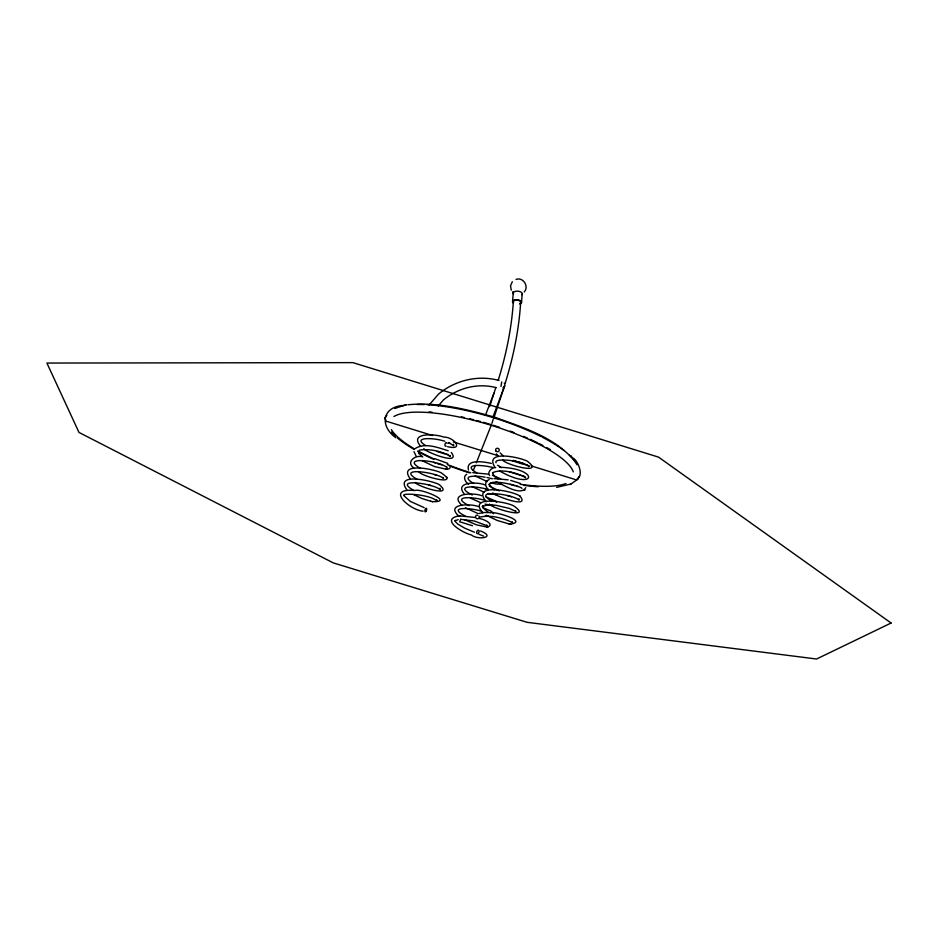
<?xml version="1.0" encoding="UTF-8"?>
<svg xmlns="http://www.w3.org/2000/svg" width="938" height="938" viewBox="0 0 938 938"><rect width="100%" height="100%" fill="white"/><g stroke="black" fill="none" stroke-linecap="round" stroke-linejoin="round"><path stroke-width="1.41" d="M505.172 383.325C513.391 356.944 518.984 329.672 520.684 302.059A3.811 1.923 4.7 0 0 518.468 300.406L516.58 300.125A3.6 1.817 4.7 0 0 513.637 301.051L513.379 302.001A3.811 1.923 4.7 0 0 513.614 302.482M446.687 466.655L447.004 467.675C440.098 460.535 398.802 455.915 420.494 468.414M512.558 301.426L513.274 292.867A3.658 3.154 1.3 0 0 512.945 291.695L512.945 291.695A3.635 3.119 16.1 0 1 513.274 292.867L513.25 293.477A4.514 2.31 4.7 0 0 513.543 294.075M525.327 476.95L525.608 477.852C519.769 473.596 501.185 468.085 492.579 472.811C492.673 471.251 492.04 475.883 498.148 478.79M403.762 495.194C402.824 493.025 430.085 494.291 436.956 501.044L436.569 499.544M521.493 302.634L522.185 294.086M513.379 301.508C511.597 328.194 506.227 354.576 498.266 380.089M501.724 381.954L500.974 386.444M450.123 455.458L450.252 456.501C444.131 451.928 429.51 448.247 419.333 450.146M579.086 476.469L577.198 479.611M410.481 479.06C396.833 461.308 435.103 469.317 441.364 472.916C461.168 486.81 421.103 476.492 418.7 471.58M493.705 417.222L493.798 416.859C521.411 427.048 552.447 436.123 572.579 458.705M528.657 465.553L528.751 466.538C522.841 460.476 493.107 457.427 496.05 462.727M493.775 416.929L493.763 416.929C465.916 409.144 436.991 401.804 407.866 404.77M453.546 444.319L453.758 445.761L448.493 442.525M440.051 488.229L440.215 489.742C433.661 483.281 391.674 477.852 413.658 490.316M493.13 419.45L491.922 423.355M493.798 418.125L504.843 384.932A3.811 3.447 19.8 0 0 504.339 383.161M489.659 406.6L491.875 399.752M492.286 398.544L495.85 387.441M493.974 393.092L485.427 415.311M518.984 498.711L519.066 500.177C513.707 494.15 470.384 488.757 491.559 500.951M473.233 470.606L475.308 465.365M476.352 462.751L491.442 424.715A97.939 26.229 16.8 0 0 483.269 422.335M492.966 416.906L504.691 385.811A3.787 3.424 19.8 0 1 502.967 387.804M460.863 518.937L459.69 521.774L472.471 525.714M384.99 417.586L386.866 415.37M520.672 302.552L520.414 303.009A3.6 1.817 4.7 0 1 519.922 303.396M524.213 291.976C529.372 286.5 523.087 276.769 516.041 279.383M512.324 281.717L510.53 285.785L511.257 290.205M450.217 467.652L448.939 468.906L446.652 469.211M438.21 406.025L443.311 400.08C457.767 387.969 477.805 382.716 496.167 387.664M429.112 404.993L438.374 394.241C454.965 380.312 478.005 374.672 498.993 380.476M414.959 448.692C424.691 442.255 437.964 447.578 448.165 450.779M496.085 481.851C503.131 484.336 520.59 496.636 525.772 487.666M491.289 463.419C484.934 461.965 465.436 458.342 468.472 469.997M466.608 474.265C462.457 476.879 465.377 482.273 468.613 484.243M489.484 504.034C491.313 508.49 533.863 520.168 513.942 506.051C507.388 501.9 467.136 494.795 482.859 512.828M556.656 487.361L570.937 484.008M570.198 484.536L577.972 479.06M524.19 490.422L525.104 489.859M432.371 501.631C455.446 502.393 420.083 487.924 414.807 490.551C384.979 487.631 409.156 510.014 423.108 511.175M394.734 408.522L405.814 404.782M489.261 479.623C484.371 480.76 484.794 486.857 488.264 489.366M402.543 405.462C381.285 407.573 380.207 426.813 395.977 437.812M406.494 404.853L400.374 406.33M478.966 513.485L484.067 512.465L490.691 512.617M480.127 517.061C491.336 514.563 504.257 518.503 512.535 522.665L512.207 521.774M501.302 483.985L496.683 484.114L491.149 482.882M495.733 467.593C491.172 467.194 486.986 472.881 489.542 475.519M487.502 527.039C495.51 524.389 482.789 518.691 479.506 518.608M458.225 516.006C439.652 519.992 464.697 533.745 471.322 534.918C477.899 540.511 497.023 537.333 480.362 530.931M575.393 479.893C584.655 477.501 578.699 461.766 573.388 458.19M494.021 478.603L508.173 479.834M497.292 494.83L488.077 493.517M458.166 519.617L454.989 520.895L455.352 520.297L455.176 521.446L457.744 524.049L464.591 528.094L474.476 532.233M459.679 515.9L475.074 517.448M457.873 516.029L459.983 515.877M493.447 505.559L485.028 504.152M464.263 519.558L476.492 524.858L487.057 527.062M486.634 527.074L487.948 527.027M472.764 472.67L488.041 474.124M499.497 467.253C540.394 468.355 536.079 491.852 499.462 470.888M484.864 484.899C478.286 481.769 454.098 481.487 464.017 493.669M422.78 456.888C415.71 454.285 405.357 462 413.787 467.968M461.695 519.464L474.3 521L487.314 525.843L486.787 525.034M422.006 460.628L434.458 466.549L445.996 469.176M445.585 469.164L447.098 469.235M510.354 524.19C529.044 521.176 494.373 511.351 490.539 512.605M527.332 464.931L524.483 464.521M522.607 475.789L523.92 475.953M488.499 516.24L485.356 515.736M446.605 454.238L448.094 454.473M486.271 515.255L497.14 520.426L509.334 524.025M508.971 523.979L510.753 524.26M485.122 477.196C473.573 475.191 460.288 475.707 473.643 483.422M448.376 443.088L450.099 443.416M573.317 459.796L574.103 459.948M447.614 446.664C464.99 450.897 453.699 436.651 443.709 437.108C437.167 434.142 408.241 431.715 420.599 446.183M478.368 506.579C471.638 503.565 444.659 503.296 458.823 516.158M481.581 495.71C474.757 492.591 447.801 492.696 462.188 505.535M413.693 494.619L422.03 498.547L430.905 501.302M430.612 501.244L432.711 501.701M444.893 453.91L436.932 451.483M521.434 475.566L509.252 471.755M441.692 464.802L437.718 463.771M516.346 486.201L518.034 486.588M434.634 458.635L447.801 463.384M492.556 467.441C480.057 464.333 461.942 464.076 476.739 472.822M522.806 464.146L512.5 460.804M510.647 480.373L520.543 483.504M444.811 441.27C433.942 437.565 411.207 436.745 425.676 445.573M481.722 511.187C468.695 507.352 446.594 506.661 465.799 516.357M485.052 500.364C472.283 496.437 449.888 495.874 469.094 505.711M488.194 489.542C475.167 485.544 453.16 485.286 472.213 495.03M434.435 474.71L436.533 475.32M514.505 485.696L510.424 484.407M511.351 496.8L507.224 495.487M387.664 421.643L432.535 435.49M453.347 441.915L497.937 455.645M513.203 460.347L524.272 463.759M531.189 465.893L574.537 479.306M482.847 507.763L490.891 510.964L493.54 513.719M485.99 496.882L495.463 501.044M489.308 486.095L499.333 490.926M428.865 484.923L430.964 485.626M492.427 475.308L500.646 478.755M424.164 507.634L410.316 501.384L403.774 495.616M485.309 488.862L487.221 489.53M433.544 462.317L435.619 463.091M487.221 481.604L475.12 475.953M484.114 492.204L471.837 486.482M480.889 502.78L470.688 498.207M477.747 513.473L465.424 507.751M478.978 534.308L483.621 536.126M520.25 496.261C513.532 490.984 470.243 482.425 486.306 501.76M415.182 482.472C417.668 486.681 454.871 498.113 439.301 484.653C432.828 480.831 393.749 471.826 406.893 489.953M492.896 492.966C494.619 495.686 531.178 509.639 519.887 496.014M502.616 459.855C504.796 464.615 545.728 475.554 527.414 461.273C520.778 457.474 483.668 449.173 494.854 467.253M417.187 479.4C394.804 466.385 438.081 472.482 443.475 478.486L443.287 477.888M488.135 512.031C484.454 509.522 480.901 506.121 483.117 505.969L482.378 506.52L487.643 504.89L495.897 505.265L509.463 508.443L516.029 511.515L515.525 510.741M423.788 448.692C425.512 451.94 461.625 466.256 451.33 452.503M494.748 489.788C493.634 490.551 487.268 481.698 489.659 485.239L489.249 484.336C491.113 478.638 520.144 485.943 521.985 488.346M501.326 467.71L498.676 465.764M422.393 456.489L418.5 453.242M503.167 455.739L500.106 452.878M495.663 501.209L496.542 502.264M495.123 500.763L496.014 501.502M386.608 421.678L384.861 418.278M416.109 456.009L413.986 451.694M498.254 456.372L496.296 453.828M571.078 455.88L577.022 464.779M446.91 477.125L447.004 477.981M513.274 292.867A4.514 2.31 4.7 0 1 518.972 291.319A4.514 2.31 4.7 0 1 521.856 294.649M513.403 303.173A4.526 2.298 4.7 0 1 514.329 300.019A4.526 2.298 4.7 0 1 520.66 300.875A4.526 2.298 4.7 0 1 519.711 304.041M446.207 446.101A1.817 1.055 -77.5 0 1 444.975 445.28A1.817 1.055 -77.5 0 1 445.679 442.935A1.817 1.055 -77.5 0 1 447.051 443.357M497.562 465.307A1.794 0.809 -71.5 0 1 498.09 465.682M478.978 516.158A1.876 1.77 39.3 0 1 477.864 518.749A1.876 1.77 39.3 0 1 475.543 516.861A1.876 1.77 39.3 0 1 477.864 515.243M565.977 483.516A96.004 25.713 16.8 0 1 520.133 484.278M492.391 478.814A96.004 25.713 16.8 0 1 487.01 477.454M470.864 472.822A96.004 25.713 16.8 0 1 447.238 464.498M434.329 459.045A96.004 25.713 16.8 0 1 417.949 450.873M414.432 448.868A96.004 25.713 16.8 0 1 391.392 429.663M393.913 416.531A96.004 25.713 16.8 0 1 491.137 425.254A96.004 25.713 16.8 0 1 573.27 471.884M538.236 486.752A97.939 26.229 16.8 0 1 523.51 485.286M469.305 472.822A97.939 26.229 16.8 0 1 449.302 465.823M433.426 459.21A97.939 26.229 16.8 0 1 417.961 451.553M414.315 449.513A97.939 26.229 16.8 0 1 397.583 438.058M395.332 436.029A97.939 26.229 16.8 0 1 391.615 432.066M429.088 411.888A97.939 26.229 16.8 0 1 431.972 412.157M461.355 416.859A97.939 26.229 16.8 0 1 464.169 417.48M469.586 418.735A97.939 26.229 16.8 0 1 473.667 419.743M476.41 420.459A97.939 26.229 16.8 0 1 480.526 421.561M492.778 425.16A97.939 26.229 16.8 0 1 499.52 427.353M510.155 431.093A97.939 26.229 16.8 0 1 514.024 432.559M523.474 436.369A97.939 26.229 16.8 0 1 527.531 438.128M530.181 439.301A97.939 26.229 16.8 0 1 537.744 442.888M538.94 443.486A97.939 26.229 16.8 0 1 542.914 445.527M546.725 447.59A97.939 26.229 16.8 0 1 550.348 449.665M417.14 404.501A97.822 26.569 16.8 0 1 424.363 404.583M427.048 404.712A97.822 26.569 16.8 0 1 540.968 436.533M542.305 437.214A97.822 26.569 16.8 0 1 558.896 446.863M560.244 447.789A97.822 26.569 16.8 0 1 564.055 450.557M569.401 455.047A97.822 26.569 16.8 0 1 571.172 456.783M528.575 465.611L528.774 466.467L528.575 465.611M891.1 623.02L816.564 659.015L527.121 622.316L333.271 562.894L78.991 432.43L46.9 363.053L352.934 362.631L658.511 457.111L891.1 623.02M425.981 511.409A1.853 0.774 -73.2 0 0 426.473 508.373A1.853 0.774 -73.2 0 0 424.914 510.366A1.853 0.774 -73.2 0 0 425.981 511.409M478.38 533.206A1.817 1.102 -70 0 0 478.521 530.263A1.817 1.102 -70 0 0 476.645 532.397A1.817 1.102 -70 0 0 478.38 533.206M496.085 451.19A1.853 1.735 6.7 0 0 499.192 450.498A1.853 1.735 6.7 0 0 496.941 448.317A1.853 1.735 6.7 0 0 496.085 451.19"/></g></svg>
